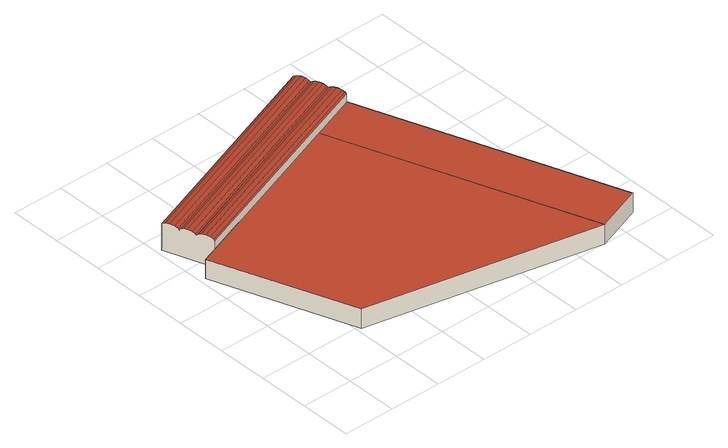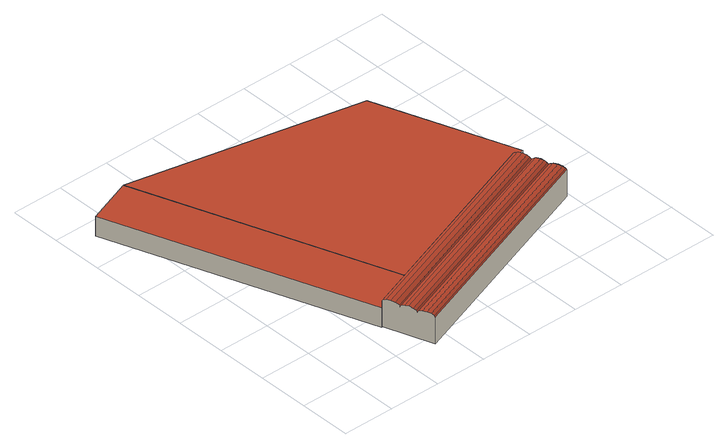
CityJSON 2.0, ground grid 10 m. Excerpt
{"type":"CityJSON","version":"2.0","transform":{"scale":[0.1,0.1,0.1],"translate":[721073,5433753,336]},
"CityObjects":{
"building1":{"type":"Building","attributes":{"Gemeindeschluessel":"09375181","HoeheDach":"340.320","HoeheGrund":"336.450","Methode":"2000","NiedrigsteTraufeDesGebaeudes":"340.320","Geometrietyp2DReferenz":"3000","measuredHeight":3.87,"function":"31001_2000","roofType":"1000"},"address":[{"Country":"Germany","Locality":"Pettendorf","ThoroughfareName":"Naabstraße 58"}],"geometry":[{"type":"Solid","lod":"2","boundaries":[[[[0,1,2,3]],[[0,3,4,5,6]],[[7,8,9,2,1]],[[5,8,7,6]],[[4,9,8,5]],[[3,2,9,4]],[[6,7,1,0]]]],"semantics":{"surfaces":[{"type":"WallSurface","Flaeche":"12.353","Z_MAX":"3.870","Z_MAX_ASL":"340.320","Z_MIN":"0.000","Z_MIN_ASL":"336.450"},{"type":"GroundSurface","Flaeche":"1568.373","Z_MAX":"0.000","Z_MAX_ASL":"336.450","Z_MIN":"0.000","Z_MIN_ASL":"336.450"},{"type":"RoofSurface","Dachneigung":"90.000","Dachorientierung":"-1.000","Flaeche":"1568.373","Z_MAX":"3.870","Z_MAX_ASL":"340.320","Z_MIN":"3.870","Z_MIN_ASL":"340.320"},{"type":"WallSurface","Flaeche":"176.315","Z_MAX":"3.870","Z_MAX_ASL":"340.320","Z_MIN":"0.000","Z_MIN_ASL":"336.450"},{"type":"WallSurface","Flaeche":"203.227","Z_MAX":"3.870","Z_MAX_ASL":"340.320","Z_MIN":"0.000","Z_MIN_ASL":"336.450"},{"type":"WallSurface","Flaeche":"137.290","Z_MAX":"3.870","Z_MAX_ASL":"340.320","Z_MIN":"0.000","Z_MIN_ASL":"336.450"},{"type":"WallSurface","Flaeche":"110.530","Z_MAX":"3.870","Z_MAX_ASL":"340.320","Z_MIN":"0.000","Z_MIN_ASL":"336.450"}],"values":[[0,1,2,3,4,5,6]]}}]},
"building2":{"type":"Building","attributes":{"Gemeindeschluessel":"09375181","HoeheDach":"342.490","HoeheGrund":"336.610","Methode":"2000","NiedrigsteTraufeDesGebaeudes":"341.750","Geometrietyp2DReferenz":"3000","measuredHeight":5.88,"function":"31001_2000","roofType":"3900"},"geometry":[{"type":"Solid","lod":"2","boundaries":[[[[10,11,12,13]],[[14,15,16,17]],[[18,19,20,21]],[[22,23,24,25]],[[14,17,26,27,28]],[[28,29,24,23,30,31,20,19,32,33,34,35,36,37,38,39,12,11,40,15,14]],[[41,36,35,42]],[[43,40,11,10]],[[44,33,32,45]],[[13,12,39,46]],[[47,37,36,41]],[[21,20,31,48]],[[49,25,24,29]],[[49,26,17,16,43,10,13,46,50,47,41,42,51,44,45,18,21,48,52,22,25]],[[51,34,33,44]],[[46,39,38,50]],[[48,31,30,52]],[[50,38,37,47]],[[42,35,34,51]],[[45,32,19,18]],[[49,29,28,27,26]],[[16,15,40,43]],[[52,30,23,22]]]],"semantics":{"surfaces":[{"type":"RoofSurface","Dachneigung":"83.371","Dachorientierung":"340.065","Flaeche":"38.662","Z_MAX":"5.880","Z_MAX_ASL":"342.490","Z_MIN":"5.781","Z_MIN_ASL":"342.391"},{"type":"RoofSurface","Dachneigung":"31.680","Dachorientierung":"160.064","Flaeche":"15.549","Z_MAX":"5.510","Z_MAX_ASL":"342.120","Z_MIN":"5.150","Z_MIN_ASL":"341.760"},{"type":"RoofSurface","Dachneigung":"67.678","Dachorientierung":"160.067","Flaeche":"29.559","Z_MAX":"5.759","Z_MAX_ASL":"342.369","Z_MIN":"5.510","Z_MIN_ASL":"342.120"},{"type":"RoofSurface","Dachneigung":"33.175","Dachorientierung":"340.067","Flaeche":"14.167","Z_MAX":"5.510","Z_MAX_ASL":"342.120","Z_MIN":"5.247","Z_MIN_ASL":"341.857"},{"type":"WallSurface","Flaeche":"235.184","Z_MAX":"5.283","Z_MAX_ASL":"341.893","Z_MIN":"0.000","Z_MIN_ASL":"336.610"},{"type":"WallSurface","Flaeche":"55.969","Z_MAX":"5.880","Z_MAX_ASL":"342.490","Z_MIN":"0.000","Z_MIN_ASL":"336.610"},{"type":"RoofSurface","Dachneigung":"83.657","Dachorientierung":"160.065","Flaeche":"35.914","Z_MAX":"5.860","Z_MAX_ASL":"342.470","Z_MIN":"5.772","Z_MIN_ASL":"342.382"},{"type":"RoofSurface","Dachneigung":"83.372","Dachorientierung":"160.065","Flaeche":"38.669","Z_MAX":"5.880","Z_MAX_ASL":"342.490","Z_MIN":"5.781","Z_MIN_ASL":"342.391"},{"type":"RoofSurface","Dachneigung":"32.771","Dachorientierung":"340.067","Flaeche":"17.695","Z_MAX":"5.530","Z_MAX_ASL":"342.140","Z_MIN":"5.200","Z_MIN_ASL":"341.810"},{"type":"RoofSurface","Dachneigung":"66.526","Dachorientierung":"340.065","Flaeche":"30.673","Z_MAX":"5.781","Z_MAX_ASL":"342.391","Z_MIN":"5.510","Z_MIN_ASL":"342.120"},{"type":"RoofSurface","Dachneigung":"67.348","Dachorientierung":"160.065","Flaeche":"28.330","Z_MAX":"5.772","Z_MAX_ASL":"342.382","Z_MIN":"5.530","Z_MIN_ASL":"342.140"},{"type":"RoofSurface","Dachneigung":"83.729","Dachorientierung":"160.067","Flaeche":"37.562","Z_MAX":"5.850","Z_MAX_ASL":"342.460","Z_MIN":"5.759","Z_MIN_ASL":"342.369"},{"type":"WallSurface","Flaeche":"236.578","Z_MAX":"5.247","Z_MAX_ASL":"341.857","Z_MIN":"0.000","Z_MIN_ASL":"336.610"},{"type":"WallSurface","Flaeche":"55.551","Z_MAX":"5.880","Z_MAX_ASL":"342.490","Z_MIN":"0.000","Z_MIN_ASL":"336.610"},{"type":"RoofSurface","Dachneigung":"67.348","Dachorientierung":"340.066","Flaeche":"28.331","Z_MAX":"5.772","Z_MAX_ASL":"342.382","Z_MIN":"5.530","Z_MIN_ASL":"342.140"},{"type":"RoofSurface","Dachneigung":"31.635","Dachorientierung":"340.065","Flaeche":"19.593","Z_MAX":"5.510","Z_MAX_ASL":"342.120","Z_MIN":"5.140","Z_MIN_ASL":"341.750"},{"type":"RoofSurface","Dachneigung":"83.731","Dachorientierung":"340.067","Flaeche":"37.576","Z_MAX":"5.850","Z_MAX_ASL":"342.460","Z_MIN":"5.759","Z_MIN_ASL":"342.369"},{"type":"RoofSurface","Dachneigung":"32.771","Dachorientierung":"160.065","Flaeche":"17.694","Z_MAX":"5.530","Z_MAX_ASL":"342.140","Z_MIN":"5.200","Z_MIN_ASL":"341.810"},{"type":"RoofSurface","Dachneigung":"83.657","Dachorientierung":"340.065","Flaeche":"35.914","Z_MAX":"5.860","Z_MAX_ASL":"342.470","Z_MIN":"5.772","Z_MIN_ASL":"342.382"},{"type":"RoofSurface","Dachneigung":"33.077","Dachorientierung":"160.066","Flaeche":"18.294","Z_MAX":"5.510","Z_MAX_ASL":"342.120","Z_MIN":"5.170","Z_MIN_ASL":"341.780"},{"type":"GroundSurface","Flaeche":"441.476","Z_MAX":"0.000","Z_MAX_ASL":"336.610","Z_MIN":"0.000","Z_MIN_ASL":"336.610"},{"type":"RoofSurface","Dachneigung":"66.510","Dachorientierung":"160.064","Flaeche":"30.653","Z_MAX":"5.781","Z_MAX_ASL":"342.391","Z_MIN":"5.510","Z_MIN_ASL":"342.120"},{"type":"RoofSurface","Dachneigung":"67.678","Dachorientierung":"340.067","Flaeche":"29.559","Z_MAX":"5.759","Z_MAX_ASL":"342.369","Z_MIN":"5.510","Z_MIN_ASL":"342.120"}],"values":[[0,1,2,3,4,5,6,7,8,9,10,11,12,13,14,15,16,17,18,19,20,21,22]]}}]},
"building3":{"type":"Building","attributes":{"Gemeindeschluessel":"09375181","HoeheDach":"340.310","HoeheGrund":"336.400","Methode":"2000","NiedrigsteTraufeDesGebaeudes":"340.310","Geometrietyp2DReferenz":"3000","measuredHeight":3.91,"function":"31001_2000","roofType":"1000"},"geometry":[{"type":"Solid","lod":"2","boundaries":[[[[53,54,55,56]],[[8,55,54,9]],[[56,55,8,5]],[[4,53,56,5]],[[4,9,54,53]],[[5,8,9,4]]]],"semantics":{"surfaces":[{"type":"WallSurface","Flaeche":"205.049","Z_MAX":"3.910","Z_MAX_ASL":"340.310","Z_MIN":"0.000","Z_MIN_ASL":"336.400"},{"type":"RoofSurface","Dachneigung":"90.000","Dachorientierung":"-1.000","Flaeche":"502.662","Z_MAX":"3.910","Z_MAX_ASL":"340.310","Z_MIN":"3.910","Z_MIN_ASL":"340.310"},{"type":"WallSurface","Flaeche":"37.333","Z_MAX":"3.910","Z_MAX_ASL":"340.310","Z_MIN":"0.000","Z_MIN_ASL":"336.400"},{"type":"GroundSurface","Flaeche":"502.662","Z_MAX":"0.000","Z_MAX_ASL":"336.400","Z_MIN":"0.000","Z_MIN_ASL":"336.400"},{"type":"WallSurface","Flaeche":"37.572","Z_MAX":"3.910","Z_MAX_ASL":"340.310","Z_MIN":"0.000","Z_MIN_ASL":"336.400"},{"type":"WallSurface","Flaeche":"205.328","Z_MAX":"3.910","Z_MAX_ASL":"340.310","Z_MIN":"0.000","Z_MIN_ASL":"336.400"}],"values":[[0,1,2,3,4,5]]}}]}
},
"vertices":[
[11,363,4],[11,363,43],[41,373,43],[41,373,4],[375,494,4],[554,0,4],[109,94,4],[109,94,43],[554,0,43],[375,494,43],
[36,389,65],[460,542,65],[457,550,64],[33,397,64],[465,526,58],[465,529,61],[41,375,61],[41,373,59],[18,436,61],[442,590,61],[440,596,64],[16,442,64],[8,463,61],[432,617,61],[432,619,59],[8,465,59],[41,373,6],[375,494,6],[465,526,6],[432,619,6],[434,611,64],[437,604,65],[443,588,58],[444,586,61],[446,581,64],[448,573,65],[451,566,64],[453,560,61],[454,558,58],[454,556,61],[462,534,64],[27,412,64],[24,420,65],[39,381,64],[20,432,61],[19,434,58],[31,402,61],[29,407,61],[13,450,65],[8,465,6],[30,405,58],[22,427,64],[10,458,64],
[465,526,4],[465,526,43],[644,33,43],[644,33,4]
]}
